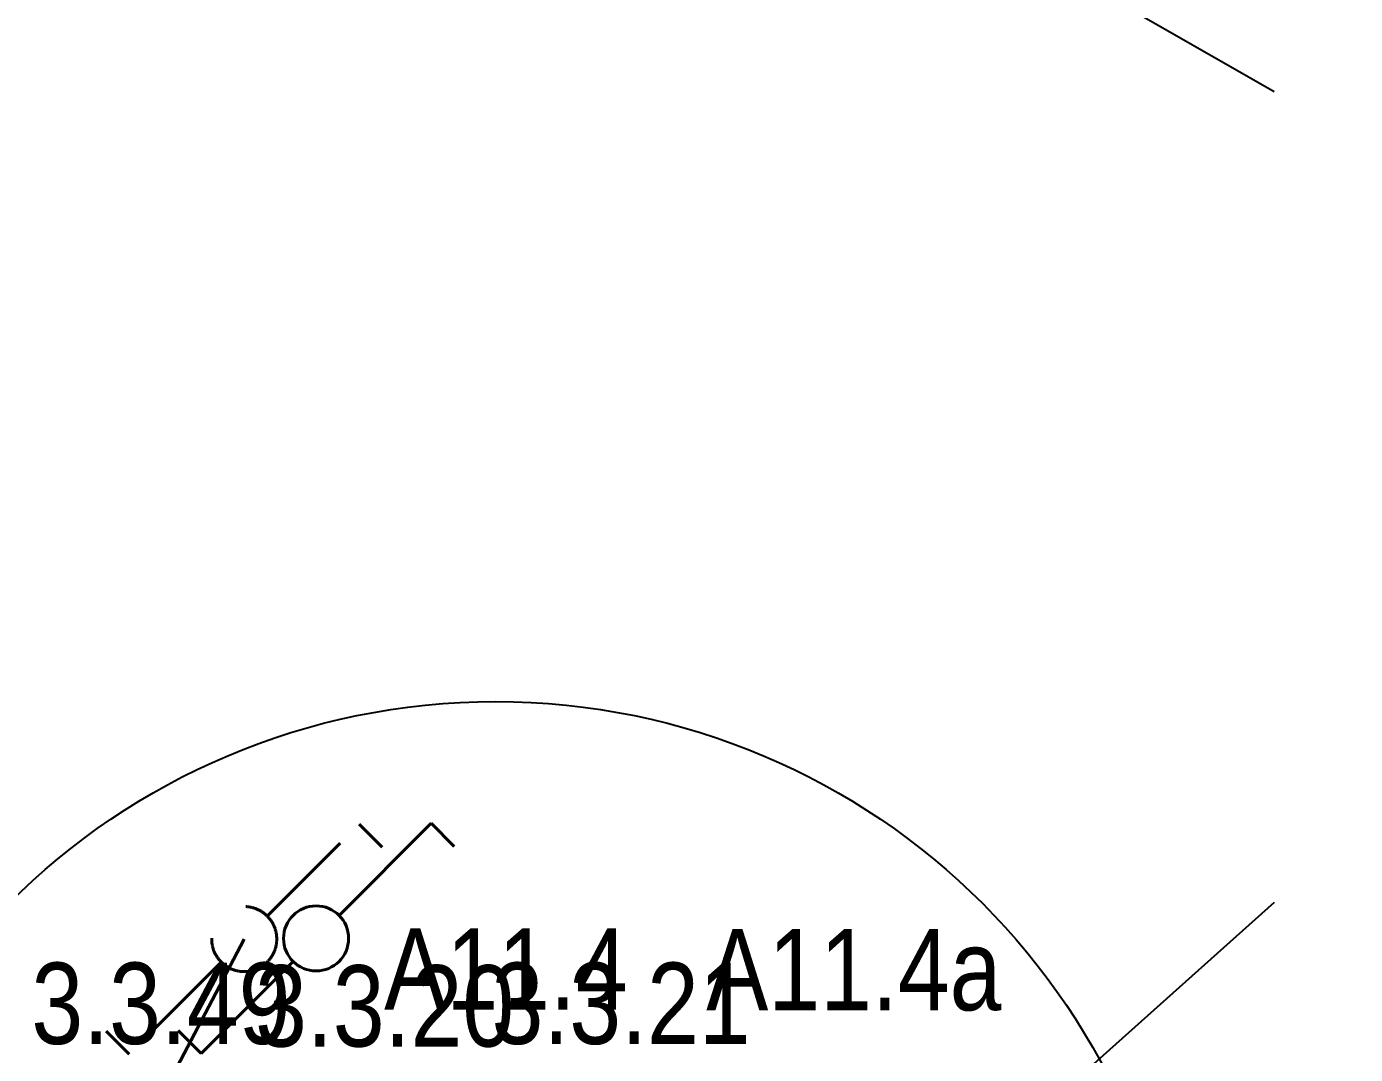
# Model space of a CAD drawing. Header units: millimetres. Extents: x -243740 to 150609, y -473655 to -165121.
# Drawn here: x -215874 to -211790, y -382011 to -378852 of the extents above; entities that cross this region are included whole.
import ezdxf
from ezdxf.enums import TextEntityAlignment as Align

# ---------------------------------------------------------------- set-up
doc = ezdxf.new("R2010")
doc.units = ezdxf.units.MM
doc.linetypes.add('HIDDEN2', pattern=[4.7625, 3.175, -1.5875])
doc.layers.add('_Гр.ЩД-1А.5.9.I2.3', color=6, linetype='Continuous')
for name, color, linetype, lineweight in [('_освещение_dali', 3, 'Continuous', 50), ('Аварийное_овещение', 1, 'Continuous', 30), ('Освещение', 5, 'Continuous', 30), ('ЭТО быт', 5, 'Continuous', 40)]:
    doc.layers.add(name, color=color, linetype=linetype, lineweight=lineweight)
doc.layers.add('ЭТО_аварийные', color=7, linetype='HIDDEN2', lineweight=40, true_color=0xfa0505)
doc.styles.add('Arial Narrow_6', font='ARIALN.TTF', dxfattribs={"height": 193.245432})
doc.styles.get("Standard").update_dxf_attribs({"font": 'ARIALN.TTF'})
doc.linetypes.add('Truba', pattern='A,3e-05,[4,MSH_7,S=1,R=0,X=0,Y=0],-3.022072', length=3.022102)

# ---------------------------------------------------------------- blocks, each defined once
blk = doc.blocks.new('A$C453ecf4b')
at = {"layer": 'Аварийное_овещение', "lineweight": 40, "style": 'Arial Narrow_6'}
blk.add_text('А11.4а', height=250, dxfattribs=at).set_placement((20854.5, 15561.6))
blk = doc.blocks.new('Vkl-14')
for p, q in [((0.707, 0.707), (3.536, 3.536)), ((3.536, 3.536), (4.243, 2.828)), ((-0.707, -0.707), (-3.536, -3.536)), ((-3.536, -3.536), (-4.243, -2.828))]:
    blk.add_line(p, q)
blk.add_circle((0, 0), 1)
blk = doc.blocks.new('dgdg')
at = {"layer": 'ЭТО_аварийные', "linetype": 'Truba', "ltscale": 100}
blk.add_lwpolyline([(19434.1, 15780.1), (19151.1, 15241.9), (21100.3, 15237.2)], dxfattribs=at)
at = {"layer": 'ЭТО быт', "xscale": 100, "yscale": 100, "zscale": 10}
blk.add_blockref('Vkl-14', (19655.3, 15782.7), dxfattribs=at)
at = {"layer": 'ЭТО_аварийные', "ltscale": 100, "xscale": 100, "yscale": 100, "zscale": 10}
blk.add_blockref('Vkl-14', (19434.5, 15780.5), dxfattribs=at)
at = {"layer": 'Освещение', "lineweight": 40, "style": 'Arial Narrow_6'}
blk.add_text('А11.4', height=250, dxfattribs=at).set_placement((19864.5, 15563.1))

msp = doc.modelspace()

# ---------------------------------------------------------------- linework, layer by layer
at = {"layer": 'Defpoints', "color": 251, "ltscale": 100, "true_color": 0x636466}
for points in [[(-212040, -379052.8), (-218540, -375337.2)], [(-212040, -381544.2), (-217120, -386087.2)]]:
    msp.add_lwpolyline(points, dxfattribs=at)
at = {"layer": 'Defpoints', "color": 3, "ltscale": 100}
msp.add_circle((-214432.7, -383042.5), 2115.6, dxfattribs=at)

# ---------------------------------------------------------------- block references
at = {"layer": '_освещение_dali', "ltscale": 100}
msp.add_blockref('A$C453ecf4b', (-234640, -397437.2), dxfattribs=at)
at = {"layer": 'Defpoints', "linetype": 'Truba'}
msp.add_blockref('dgdg', (-234640, -397437.2), dxfattribs=at)

# ---------------------------------------------------------------- texts
at = {"layer": '_Гр.ЩД-1А.5.9.I2.3', "ltscale": 100}
for s, p in [('3.3.49', (-215461.5, -382054.1)), ('3.3.20', (-214773.9, -382062)), ('3.3.21', (-214047, -382054.1))]:
    msp.add_text(s, height=250, dxfattribs=at).set_placement(p, align=Align.BOTTOM_CENTER)

doc.saveas('drawing.dxf')
